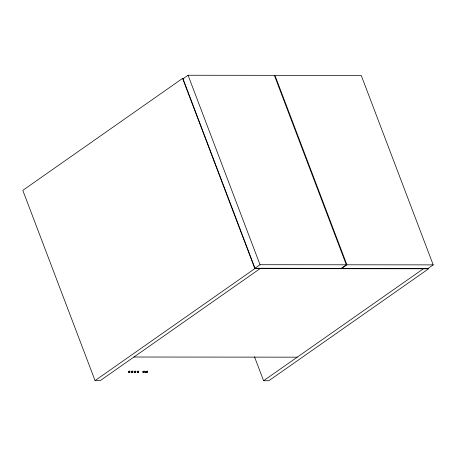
<?xml version="1.0" encoding="UTF-8"?>
<svg xmlns="http://www.w3.org/2000/svg" width="456" height="456" viewBox="0 0 456 456"><rect width="100%" height="100%" fill="white"/><g stroke="black" fill="none" stroke-linecap="round" stroke-linejoin="round"><path stroke-width="0.68" d="M138.424 371.446L138.407 371.053L137.267 371.446L137.159 371.828L137.655 371.788M137.558 372.21C137.376 373.681 140.682 370.825 137.558 372.21L137.267 371.446M129.738 371.44L129.937 371.098L129.145 371.161L128.387 371.777L128.962 371.782M128.871 372.199L128.677 372.541L129.253 372.541L130.222 371.862L128.871 372.199L128.581 371.44M132.633 371.44L132.833 371.104L132.046 371.161L131.493 371.834M131.767 372.204L131.573 372.541L132.149 372.546L133.124 371.862L131.767 372.204L131.476 371.44M135.529 371.446L135.728 371.104L134.942 371.167L134.178 371.782L134.754 371.782M134.662 372.204L134.469 372.546L135.044 372.546L136.019 371.868L134.662 372.204L134.372 371.446M143.076 372.609L144.7 371.879L143.076 372.609L143.019 371.48L144.409 371.116L144.176 371.48M145.886 372.672L147.59 371.885L147.299 371.121L146.496 371.195L145.601 371.908L145.886 372.672L147.59 371.885M147.299 371.121L147.316 372.278M183.888 78.409L182.582 78.403L22.8 190.363L95.059 380.589L100.274 380.595L260.057 268.635M188.06 75.251L183.016 78.785L254.989 268.248L341.282 268.327L346.326 264.793L274.358 75.331L188.06 75.251L260.034 264.714L346.326 264.793M254.989 268.248L260.034 264.714M95.059 380.589L254.841 268.63L428.589 268.789L268.806 380.749L263.591 380.743L254.499 356.797M346.908 264.793L341.857 268.333L428.155 268.413L433.2 264.873L361.232 75.411L274.934 75.331L346.908 264.793L433.2 264.873M263.591 380.743L423.373 268.784M133.91 357.019L297.232 357.173M142.791 371.845L143.366 371.845M145.601 371.908L146.176 371.908M182.582 78.403L254.841 268.63M143.617 371.184L143.902 371.942M143.019 371.48L143.309 372.244M137.837 371.167L138.122 371.931M134.942 371.167L135.227 371.925M132.046 371.161L132.331 371.925M129.145 371.161L129.436 371.925M146.057 371.401L146.159 372.278"/></g></svg>
